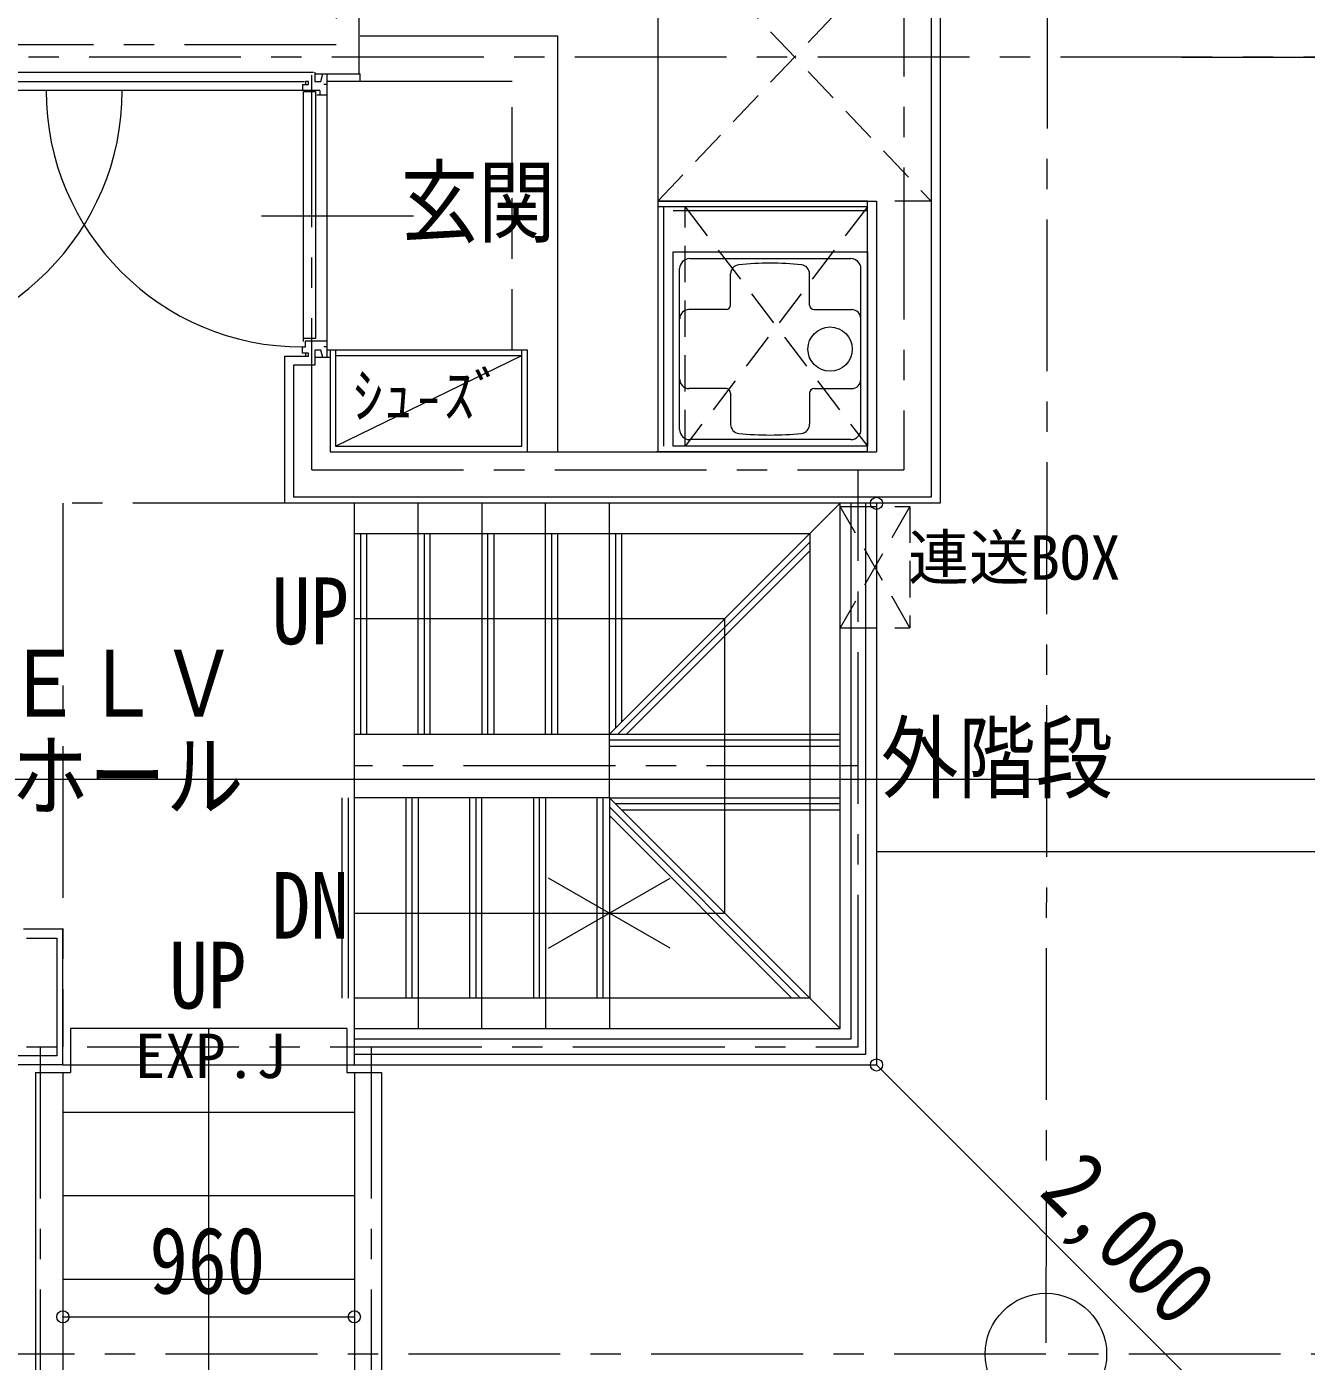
# Model space of a CAD drawing. Units: millimetres at full size. Extents: x -443943 to 462275, y -43546 to 79452.
# Drawn here: x -14031 to -9816, y 56192 to 60588 of the extents above; entities that cross this region are included whole.
import ezdxf
from ezdxf.enums import TextEntityAlignment as Align

# ---------------------------------------------------------------- set-up
doc = ezdxf.new("R2010")
doc.units = ezdxf.units.MM
doc.header["$LTSCALE"] = 100
doc.header["$PDMODE"] = 32
doc.header["$PDSIZE"] = 40
for name, pattern in [('CHAIN1', [8, 5, -1, 1, -1]), ('DASHED1', [1.8, 1.2, -0.6]), ('DASHED2', [3, 2, -1]), ('DASHED3', [4, 3, -1]), ('DOUBLE_CHAIN1', [8.8, 5, -1, 0.6, -0.6, 0.6, -1])]:
    doc.linetypes.add(name, pattern=pattern)
for name, color, linetype, lineweight in [('0-0_仕上', 4, 'Continuous', 9), ('4-0_仕上', 7, 'Continuous', 15), ('4-1_通り芯', 4, 'Continuous', 9), ('4-B_E-PANL', 1, 'Continuous', 18), ('4-F__', 4, 'Continuous', 9), ('8-8_強調', 4, 'DASHED3', 9)]:
    doc.layers.add(name, color=color, linetype=linetype, lineweight=lineweight)
doc.styles.add('ＭＳ ゴシック', font='')
doc.styles.get('ＭＳ ゴシック').set_extended_font_data('MS Gothic')

# ---------------------------------------------------------------- blocks, each defined once
blk = doc.blocks.new('洗濯パン640')
at = {"layer": '8-8_強調', "linetype": 'Continuous'}
for p, q in [((-337.5, 320), (302.5, 320)), ((-337.5, -320), (-337.5, 320)), ((302.5, 320), (302.5, -320)), ((-316, -265), (-316, 265)), ((-283, 298), (248, 298)), ((281, -265), (281, 265)), ((-148, 145), (-148, 247.8)), ((112, 145), (112, 247.8)), ((-163, 130), (-285.5, 130)), ((127, 130), (250.5, 130)), ((280.5, -100), (280.5, 100)), ((-163, -130), (-285.5, -130)), ((127, -130), (250.5, -130)), ((-148, -145), (-148, -247.8)), ((112, -145), (112, -247.8)), ((248, -298), (-283, -298)), ((302.5, -320), (-337.5, -320))]:
    blk.add_line(p, q, dxfattribs=at)
blk.add_circle((179.5, 0), 73, dxfattribs=at)
for centre, radius, start, end in [((-283, 265), 33, 90, 180), ((-118, 247.8), 30, 95.9172, 180), ((-18, -717), 1000, 90, 95.9173), ((-18, -717), 1000, 84.0827, 90), ((82, 247.8), 30, 0, 84.0828), ((248, 265), 33, 0, 90), ((-163, 145), 15, 270, 0), ((127, 145), 15, 180, 270), ((-285.5, 100), 30, 90, 180), ((250.5, 100), 30, 0, 90), ((-285.5, -100), 30, 180, 270), ((-163, -145), 15, 0, 90), ((127, -145), 15, 90, 180), ((250.5, -100), 30, 270, 0), ((-118, -247.8), 30, 180, 264.0827), ((82, -247.8), 30, 275.9173, 0), ((-283, -265), 33, 180, 270), ((-18, 717), 1000, 264.0827, 270), ((-18, 717), 1000, 270, 275.9173), ((248, -265), 33, 270, 0)]:
    blk.add_arc(centre, radius, start, end, dxfattribs=at)

msp = doc.modelspace()

# ---------------------------------------------------------------- linework, layer by layer
at = {"layer": '0-0_仕上', "linetype": 'CHAIN1'}
for p, q in [((-11141.7, 77723.8), (-11141.7, 59127.9)), ((-13011.2, 61914.9), (-13011.2, 60527.9)), ((-13011.2, 60527.9), (-14718.7, 60527.9)), ((-13091.7, 59127.9), (-13091.7, 60527.9)), ((-7725.4, 60487.9), (-19955.9, 60487.9)), ((-13091.7, 59127.9), (-11141.7, 59127.9)), ((-11291.7, 57227.9), (-11291.7, 59127.9)), ((-13911.7, 59017.9), (-13911.7, 57227.9)), ((-13181.7, 59017.9), (-13911.7, 59017.9)), ((-11291.7, 58152.9), (-12951.7, 58152.9)), ((-14631.7, 57227.9), (-11291.7, 57227.9)), ((-13986.7, 57227.9), (-13986.7, 55615.7)), ((-12896.7, 57227.9), (-12896.7, 55615.7))]:
    msp.add_line(p, q, dxfattribs=at)
at = {"layer": '0-0_仕上', "color": 7, "lineweight": 15}
for p, q in [((-11021.7, 65372.9), (-11021.7, 59017.9)), ((-12932.2, 60557.9), (-12282.2, 60557.9)), ((-12282.2, 60557.9), (-12282.2, 59187.9)), ((-10225.4, 60487.9), (-9225.4, 60487.9)), ((-14581.2, 60407.9), (-13116.2, 60407.9)), ((-13102.2, 60407.9), (-13112.2, 60407.9)), ((-13112.2, 60407.9), (-13112.2, 60397.9)), ((-13102.2, 60397.9), (-13102.2, 60407.9)), ((-13042.2, 60432.9), (-13042.2, 59497.9)), ((-12432.2, 60407.9), (-13042.2, 60407.9)), ((-12932.2, 60407.9), (-12932.2, 60432.9)), ((-13065.2, 60377.9), (-14618.2, 60377.9)), ((-13122.2, 60397.9), (-13102.2, 60397.9)), ((-13122.2, 60397.9), (-13122.2, 60377.9)), ((-13119.2, 59550.4), (-13119.2, 60373.9)), ((-13119.2, 60373.9), (-13079.2, 60373.9)), ((-13079.2, 60373.9), (-13079.2, 59560.9)), ((-13075.2, 60362.9), (-13042.2, 60362.9)), ((-13065.2, 60377.9), (-13065.2, 60362.9)), ((-13042.2, 60397.9), (-13052.2, 60397.9)), ((-11261.7, 59187.9), (-11261.7, 60012.9)), ((-13257.2, 59965.4), (-12757.2, 59965.4)), ((-11261.7, 59994.9), (-11951.7, 59994.9)), ((-11933.7, 59994.9), (-11933.7, 59205.9)), ((-11901.7, 59982.9), (-11261.7, 59982.9)), ((-13122.2, 59532.9), (-13112.2, 59532.9)), ((-13122.2, 59512.9), (-13122.2, 59532.9)), ((-13079.2, 59560.9), (-13119.2, 59560.9)), ((-13112.2, 59552.9), (-13042.2, 59552.9)), ((-13112.2, 59532.9), (-13112.2, 59552.9)), ((-13042.2, 59532.9), (-13052.2, 59532.9)), ((-13181.7, 59502.9), (-13181.7, 59017.9)), ((-13181.7, 59502.9), (-13102.2, 59502.9)), ((-13102.2, 59512.9), (-13122.2, 59512.9)), ((-13112.2, 59512.9), (-13112.2, 59502.9)), ((-13102.2, 59502.9), (-13102.2, 59512.9)), ((-12381.7, 59522.9), (-13042.2, 59522.9)), ((-13031.7, 59522.9), (-13031.7, 59497.9)), ((-13013.7, 59504.9), (-12399.7, 59504.9)), ((-12399.7, 59205.9), (-12399.7, 59522.9)), ((-12381.7, 59187.9), (-12381.7, 59522.9)), ((-11261.7, 59187.9), (-11956.7, 59187.9)), ((-11021.7, 59017.9), (-13181.7, 59017.9)), ((-12951.7, 58267.9), (-12951.7, 59017.9)), ((-12741.7, 58257.9), (-12741.7, 59017.9)), ((-12531.7, 59017.9), (-12531.7, 58257.9)), ((-12321.7, 58257.9), (-12321.7, 59017.9)), ((-12111.7, 58257.9), (-12111.7, 59017.9)), ((-11351.7, 59017.9), (-12111.7, 58257.9)), ((-11351.7, 57287.9), (-11351.7, 59017.9)), ((-11231.7, 59017.9), (-11231.7, 57167.9)), ((-11731.7, 58637.9), (-12951.7, 58637.9)), ((-11731.7, 57667.9), (-11731.7, 58637.9)), ((-12111.7, 58257.9), (-11351.7, 58257.9)), ((-12951.7, 57167.9), (-12951.7, 58047.9)), ((-12741.7, 58047.9), (-12741.7, 57287.9)), ((-12531.7, 57287.9), (-12531.7, 58047.9)), ((-12321.7, 58047.9), (-12321.7, 57287.9)), ((-12111.7, 58047.9), (-11351.7, 58047.9)), ((-12111.7, 58047.9), (-12111.7, 57287.9)), ((-11351.7, 57287.9), (-12111.7, 58047.9)), ((-7790.2, 57869.9), (-11231, 57869.9)), ((-12311.7, 57552.4), (-11911.7, 57783.4)), ((-11911.7, 57552.4), (-12311.7, 57783.4)), ((-12951.7, 57667.9), (-11731.7, 57667.9)), ((-13431.7, 57287.9), (-13431.7, 55890.7)), ((-12951.7, 57287.9), (-11351.7, 57287.9)), ((-13911.7, 57167.9), (-11231.7, 57167.9)), ((-13911.7, 56338.5), (-12951.7, 56338.5))]:
    msp.add_line(p, q, dxfattribs=at)
at = {"layer": '0-0_仕上', "color": 3, "lineweight": 20}
for p, q in [((-11051.7, 65362.9), (-11051.7, 59037.9)), ((-12936.2, 60432.9), (-12936.2, 61989.9)), ((-11951.7, 60962.9), (-11951.7, 60012.9)), ((-14601.2, 60437.9), (-13086.2, 60437.9)), ((-13082.2, 60437.9), (-13082.2, 60407.9)), ((-13082.2, 60407.9), (-13062.2, 60407.9)), ((-13062.2, 60407.9), (-13055.5, 60432.9)), ((-13055.5, 60432.9), (-12932.2, 60432.9)), ((-13082.2, 59522.9), (-13082.2, 59472.9)), ((-13062.2, 59522.9), (-13082.2, 59522.9)), ((-13055.5, 59497.9), (-13062.2, 59522.9)), ((-13031.7, 59497.9), (-13055.5, 59497.9)), ((-13031.7, 59497.9), (-13031.7, 59187.9)), ((-13151.7, 59472.9), (-13151.7, 59037.9)), ((-13082.2, 59472.9), (-13151.7, 59472.9)), ((-13031.7, 59187.9), (-11231.7, 59187.9)), ((-11051.7, 59037.9), (-13151.7, 59037.9)), ((-12951.7, 58047.9), (-12951.7, 58267.9)), ((-12951.7, 58257.9), (-12111.7, 58257.9)), ((-12111.7, 58047.9), (-12111.7, 58267.9)), ((-12111.7, 58047.9), (-12951.7, 58047.9)), ((-14031.7, 57585.4), (-13931.7, 57585.4)), ((-13931.7, 57585.4), (-13931.7, 57197.9)), ((-13931.7, 57197.9), (-14531.7, 57197.9))]:
    msp.add_line(p, q, dxfattribs=at)
at = {"layer": '0-0_仕上', "color": 3, "linetype": 'DASHED1', "lineweight": 20}
for p, q in [((-11951.7, 60962.9), (-11051.7, 60012.9)), ((-11951.7, 60012.9), (-11051.7, 60962.9)), ((-13082.2, 60432.9), (-13055.5, 60432.9)), ((-11051.7, 60012.9), (-11231.7, 60012.9)), ((-13055.5, 59497.9), (-13082.2, 59497.9))]:
    msp.add_line(p, q, dxfattribs=at)
at = {"layer": '0-0_仕上', "color": 1, "linetype": 'DASHED2', "lineweight": 18}
msp.add_line((-12432.2, 59522.9), (-12432.2, 60407.9), dxfattribs=at)
at = {"layer": '0-0_仕上', "color": 7, "linetype": 'DASHED1', "lineweight": 15}
for p, q in [((-11861.7, 59994.9), (-11261.7, 59205.9)), ((-11861.7, 59205.9), (-11861.7, 59994.9)), ((-11261.7, 59994.9), (-11861.7, 59205.9)), ((-11351.7, 59007.9), (-11121.7, 59007.9)), ((-11121.7, 58607.9), (-11351.7, 59007.9)), ((-11121.7, 59007.9), (-11351.7, 58607.9)), ((-11121.7, 59007.9), (-11121.7, 58607.9)), ((-11351.7, 58607.9), (-11121.7, 58607.9))]:
    msp.add_line(p, q, dxfattribs=at)
at = {"layer": '0-0_仕上'}
for p, q in [((-13013.7, 59205.9), (-12399.7, 59504.9)), ((-11316.7, 59017.9), (-11316.7, 57252.9)), ((-11266.7, 57202.9), (-11266.7, 59017.9)), ((-11451.7, 58917.9), (-12951.7, 58917.9)), ((-12931.7, 58917.9), (-12931.7, 58257.9)), ((-12911.7, 58917.9), (-12911.7, 58257.9)), ((-12721.7, 58917.9), (-12721.7, 58257.9)), ((-12701.7, 58257.9), (-12701.7, 58917.9)), ((-12511.7, 58257.9), (-12511.7, 58917.9)), ((-12491.7, 58917.9), (-12491.7, 58257.9)), ((-12301.7, 58917.9), (-12301.7, 58257.9)), ((-12281.7, 58257.9), (-12281.7, 58917.9)), ((-12091.7, 58917.9), (-12091.7, 58277.9)), ((-12071.7, 58917.9), (-12071.7, 58297.9)), ((-11451.7, 58917.9), (-11451.7, 57387.9)), ((-12083.4, 58257.9), (-11451.7, 58889.6)), ((-12055.1, 58257.9), (-11451.7, 58861.3)), ((-11351.7, 58237.9), (-12111.7, 58237.9)), ((-12111.7, 58217.9), (-11351.7, 58217.9)), ((-12991.7, 57387.9), (-12991.7, 58047.9)), ((-12971.7, 58047.9), (-12971.7, 57387.9)), ((-12781.7, 58047.9), (-12781.7, 57387.9)), ((-12761.7, 57387.9), (-12761.7, 58047.9)), ((-12571.7, 57387.9), (-12571.7, 58047.9)), ((-12551.7, 58047.9), (-12551.7, 57387.9)), ((-12361.7, 58047.9), (-12361.7, 57387.9)), ((-12341.7, 57387.9), (-12341.7, 58047.9)), ((-12151.7, 57387.9), (-12151.7, 58047.9)), ((-12131.7, 57387.9), (-12131.7, 58047.9)), ((-12111.7, 58017.6), (-11482, 57387.9)), ((-11510.3, 57387.9), (-12111.7, 57989.3)), ((-11351.7, 58027.9), (-12091.7, 58027.9)), ((-12071.7, 58007.9), (-11351.7, 58007.9)), ((-11451.7, 57387.9), (-12951.7, 57387.9)), ((-11316.7, 57252.9), (-12951.7, 57252.9)), ((-12951.7, 57202.9), (-11266.7, 57202.9))]:
    msp.add_line(p, q, dxfattribs=at)
at = {"layer": '0-0_仕上', "color": 7, "lineweight": 18}
for p, q in [((-13911.7, 57615.4), (-14041.7, 57615.4)), ((-13911.7, 57167.9), (-13911.7, 57615.4)), ((-13911.7, 57167.9), (-14501.7, 57167.9))]:
    msp.add_line(p, q, dxfattribs=at)
at = {"layer": '0-0_仕上', "color": 2, "lineweight": 15}
for p, q in [((-13886.7, 57287.9), (-13886.7, 57142.9)), ((-12976.7, 57287.9), (-13886.7, 57287.9)), ((-12976.7, 57287.9), (-12976.7, 57142.9)), ((-14001.7, 57142.9), (-13886.7, 57142.9)), ((-14001.7, 57142.9), (-14001.7, 55690.7)), ((-13911.7, 57142.9), (-13911.7, 55690.7)), ((-12976.7, 57142.9), (-12861.7, 57142.9)), ((-12951.7, 57142.9), (-12951.7, 55690.7)), ((-12861.7, 57142.9), (-12861.7, 55690.7)), ((-13911.7, 57012.7), (-12951.7, 57012.7)), ((-13911.7, 56737.7), (-12951.7, 56737.7)), ((-13911.7, 56462.7), (-12951.7, 56462.7))]:
    msp.add_line(p, q, dxfattribs=at)
at = {"layer": '0-0_仕上', "color": 7, "lineweight": 15}
for points in [[(-11261.7, 60012.9), (-11951.7, 60012.9), (-11951.7, 59187.9)], [(-13013.7, 59522.9), (-13013.7, 59205.9), (-12399.7, 59205.9)]]:
    msp.add_lwpolyline(points, dxfattribs=at)
at = {"layer": '0-0_仕上', "color": 3, "lineweight": 20}
msp.add_lwpolyline([(-11951.7, 60012.9), (-11231.7, 60012.9), (-11231.7, 59187.9)], dxfattribs=at)
at = {"layer": '0-0_仕上', "color": 7, "lineweight": 15}
for centre, start, end in [((-14561.2, 60377.9), 270, 0), ((-13122.2, 60377.9), 180, 270)]:
    msp.add_arc(centre, 845, start, end, dxfattribs=at)
at = {"layer": '0-0_仕上', "color": 7}
for p in [(-11231.7, 59017.9), (-13911.7, 56338.5), (-12951.7, 56338.5)]:
    msp.add_point(p, dxfattribs=at)
at = {"layer": '4-0_仕上'}
msp.add_line((-18955.9, 58109.6), (20855.8, 58109.6), dxfattribs=at)
at = {"layer": '4-1_通り芯', "linetype": 'CHAIN1'}
msp.add_line((-10657, 75152.9), (-10673.5, 56215.7), dxfattribs=at)
at = {"layer": '4-B_E-PANL'}
msp.add_line((-11231.7, 57167.9), (-9817.4, 55753.7), dxfattribs=at)
at = {"layer": '4-B_E-PANL', "linetype": 'DOUBLE_CHAIN1'}
msp.add_arc((-11231.7, 57167.9), 2000, 278.8213, 0, dxfattribs=at)
at = {"layer": '4-B_E-PANL'}
msp.add_point((-11231.7, 57167.9), dxfattribs=at)
at = {"layer": '4-F__', "linetype": 'CHAIN1'}
for p, q in [((-10673.5, 56215.7), (-17004.2, 56215.7)), ((4499.7, 56215.9), (-10673.5, 56215.7))]:
    msp.add_line(p, q, dxfattribs=at)
at = {"layer": '4-F__'}
msp.add_circle((-10673.5, 56215.7), 200, dxfattribs=at)

# ---------------------------------------------------------------- block references
at = {"layer": '0-0_仕上'}
msp.add_blockref('洗濯パン640', (-11564.1, 59525.9), dxfattribs=at)

# ---------------------------------------------------------------- texts
at = {"layer": '0-0_仕上', "color": 7, "style": 'ＭＳ ゴシック', "width": 0.85}
for s, p in [('玄関', (-12799, 59834.6)), ('UP', (-13224, 58487.9)), ('ＥＬＶ', (-14101.5, 58249.7)), ('外階段', (-11217.4, 58003.8)), ('ホール', (-14081.8, 57944.3)), ('DN', (-13224, 57517.9)), ('UP', (-13561.7, 57287.9)), ('960', (-13626.7, 56348.5))]:
    msp.add_text(s, height=219.9, dxfattribs=at).set_placement(p, align=Align.BOTTOM_LEFT)
at = {"layer": '0-0_仕上', "style": 'ＭＳ ゴシック'}
for s, p in [('ｼｭ-ｽﾞ', (-12956.7, 59255.4)), ('連送BOX', (-11126.9, 58722.2)), ('EXP.J', (-13674.8, 57080.7))]:
    msp.add_text(s, height=146.6, dxfattribs=at).set_placement(p, align=Align.BOTTOM_LEFT)
at = {"layer": '4-B_E-PANL', "style": 'ＭＳ ゴシック', "width": 0.85}
msp.add_text('2,000', height=219.9, rotation=315, dxfattribs=at).set_placement((-10747.3, 56697.7), align=Align.BOTTOM_LEFT)

doc.saveas('drawing.dxf')
